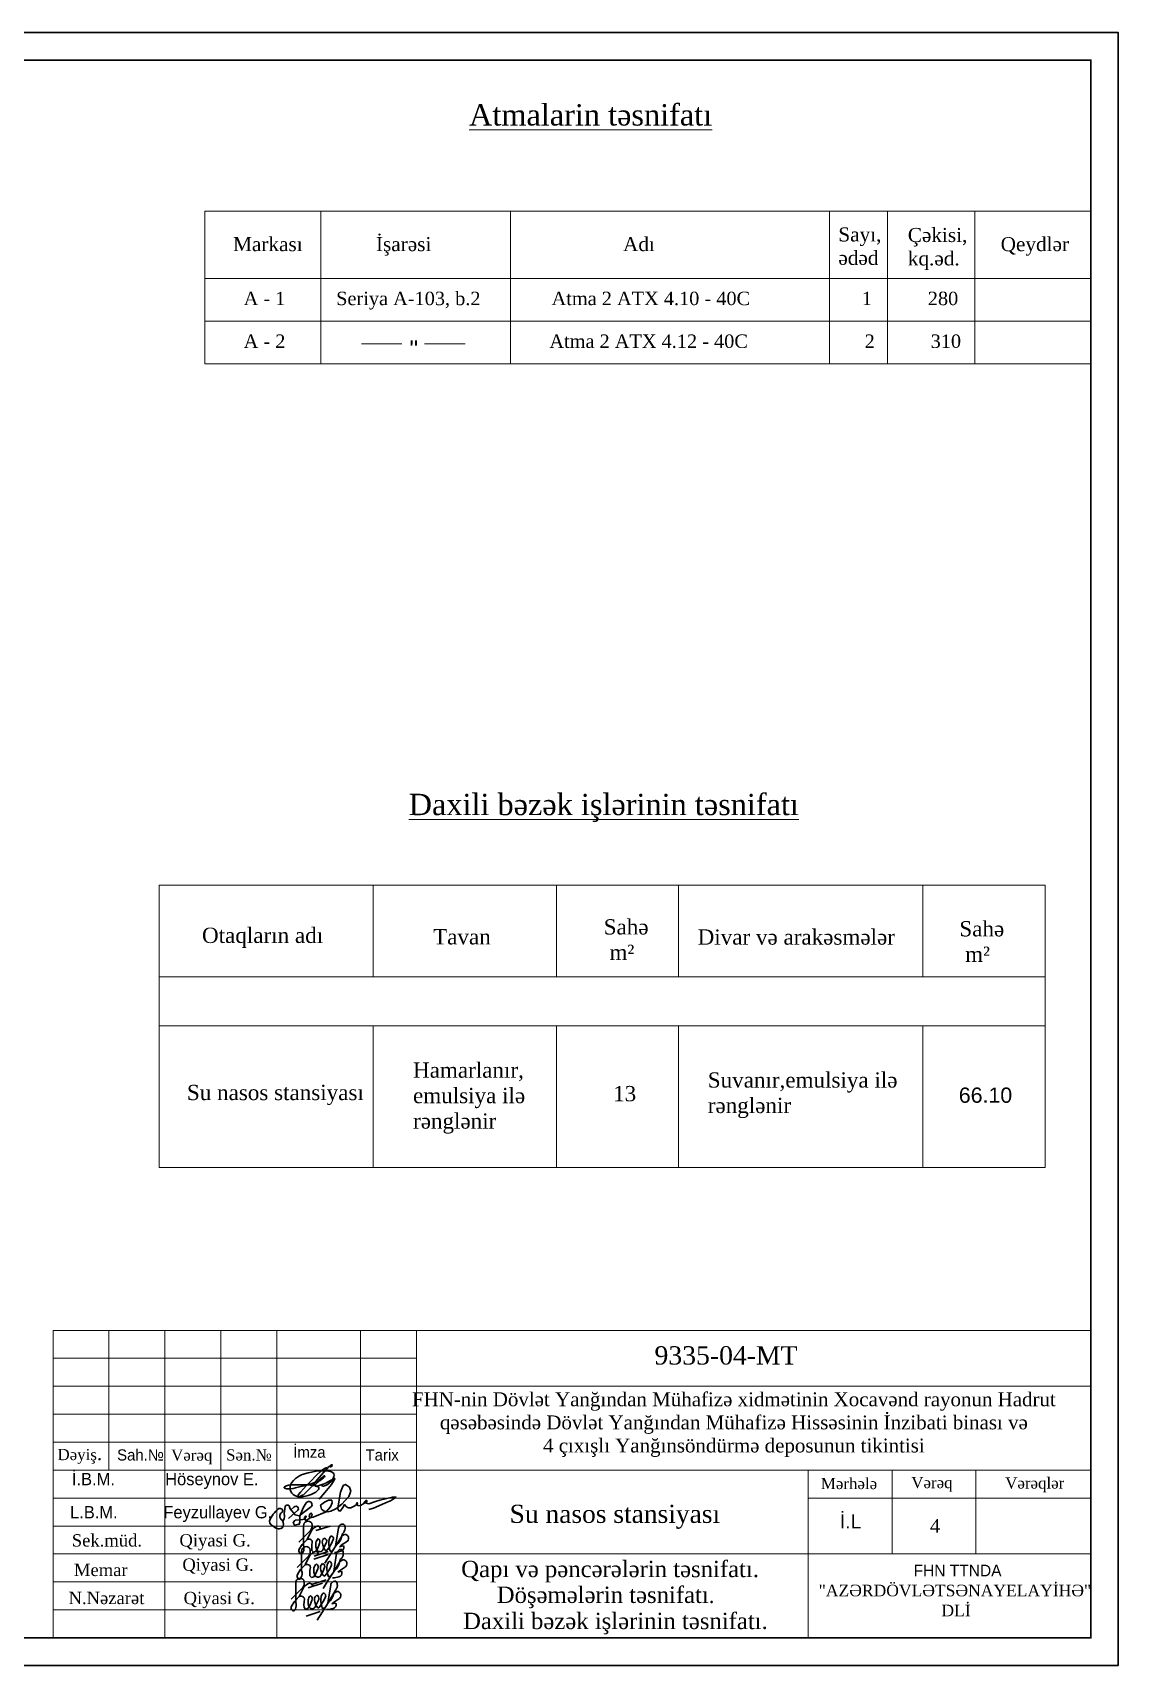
# Model space of a CAD drawing. Header units: millimetres. Extents: x 120281 to 1416367021, y -641565767 to 918373.
# Drawn here: x 606616 to 624384, y 713283 to 740013 of the extents above; entities that cross this region are included whole.
import ezdxf

# ---------------------------------------------------------------- set-up
doc = ezdxf.new("R2010")
doc.units = ezdxf.units.MM
for name, color, linetype, lineweight in [('0_Ном._пера__1', 7, 'Continuous', 35), ('аракясмя', 130, 'Continuous', 20), ('перегородка', 130, 'Continuous', 20), ('перегородка_Ном._пера__1', 7, 'Continuous', 15), ('размер2', 210, 'Continuous', 15), ('размер_Ном._пера__1', 7, 'Continuous', 15)]:
    doc.layers.add(name, color=color, linetype=linetype, lineweight=lineweight)
doc.styles.get("Standard").update_dxf_attribs({"font": 'arial.ttf'})
doc.styles.add('Times New  Roman', font='times.ttf')
doc.styles.add('СГЕНЕРИР_СТИЛЬ_2', font='AZLTM.TTF')

msp = doc.modelspace()

# ---------------------------------------------------------------- linework, layer by layer
at = {"layer": 'аракясмя', "color": 0, "lineweight": 20}
for p, q in [((609433.61548, 737089.38682), (609433.61548, 734589.38682)), ((609433.61548, 737089.38682), (623933.61548, 737089.38682)), ((611333.61548, 737089.38682), (611333.61548, 734589.38682)), ((614433.61548, 737089.38682), (614433.61548, 734589.38682)), ((619658.61548, 737089.38682), (619658.61548, 734589.38682)), ((620608.61548, 737089.38682), (620608.61548, 734589.38682)), ((622033.61548, 737089.38682), (622033.61548, 734589.38682)), ((623933.61548, 737089.38682), (623933.61548, 734589.38682)), ((609433.61548, 735989.38682), (623933.61548, 735989.38682)), ((609433.61548, 735289.38682), (623933.61548, 735289.38682)), ((611995.36193, 734917.80477), (612660.36193, 734917.80477)), ((613031.27237, 734917.80477), (613696.27237, 734917.80477)), ((609433.61548, 734589.38682), (623933.61548, 734589.38682)), ((609433.61548, 734589.38682), (623933.61548, 734589.38682)), ((608686.8161, 726054.67912), (608686.8161, 721432.01797)), ((608686.8161, 726054.67912), (623186.8161, 726054.67912)), ((612186.8161, 726054.67912), (612186.8161, 724555.1438)), ((615186.8161, 726054.67912), (615186.8161, 724555.1438)), ((617186.8161, 726054.67912), (617186.8161, 724555.1438)), ((621186.8161, 726054.67912), (621186.8161, 724555.1438)), ((623186.8161, 726054.67912), (623186.8161, 721432.01797)), ((608686.8161, 724555.1438), (623186.8161, 724555.1438)), ((608686.8161, 723755.1438), (623186.8161, 723755.1438)), ((612186.8161, 723755.1438), (612186.8161, 721432.01797)), ((615186.8161, 723755.1438), (615186.8161, 721432.01797)), ((617186.8161, 723755.1438), (617186.8161, 721432.01797)), ((621186.8161, 723755.1438), (621186.8161, 721432.01797)), ((608686.8161, 721432.01797), (623186.8161, 721432.01797))]:
    msp.add_line(p, q, dxfattribs=at)
at = {"layer": 'размер2', "color": 0, "lineweight": 30}
for p, q in [((611049.03958, 715565.9855), (611049.03958, 715402.02218)), ((611252.84049, 715488.05171), (611484.91164, 715563.72708)), ((610975.00687, 715300.17322), (611165.10946, 715490.27582)), ((611026.33697, 715263.284), (611107.05737, 715344.0044)), ((611049.03958, 715402.02218), (611049.03958, 715245.62641)), ((611049.03958, 715285.98661), (611107.05737, 715344.0044)), ((611107.05737, 715344.0044), (611167.59767, 715467.60751)), ((611192.82279, 715301.12168), (611185.25526, 715255.71646)), ((611318.94842, 715535.71535), (611326.51596, 715507.96771)), ((611392.10128, 715366.70701), (611366.87616, 715341.48188)), ((611394.62379, 715227.96882), (611424.89394, 715298.59917)), ((611508.13686, 715278.41907), (611535.88449, 715341.48188)), ((611568.67716, 715222.9238), (611674.87399, 715398.61404)), ((611621.64992, 715530.67032), (611574.34389, 715239.92399)), ((611616.60489, 715278.41907), (611651.92007, 715331.39183)), ((611651.92007, 715331.39183), (611687.23524, 715434.81485)), ((611767.95564, 715313.73425), (611667.05514, 715248.14892)), ((611674.87399, 715398.61404), (611704.89283, 715417.15726)), ((610944.63648, 714884.36441), (611134.73907, 715074.467)), ((610978.40923, 715185.08611), (611026.33697, 715263.284)), ((611018.66919, 715150.17669), (611018.66919, 714986.21337)), ((611076.68698, 714928.19559), (611137.22728, 715051.7987)), ((611185.25526, 715255.71646), (611182.73274, 715210.31123)), ((611182.73274, 715210.31123), (611185.25526, 715164.90601)), ((611185.25526, 715164.90601), (611210.48038, 715137.15837)), ((611210.48038, 715137.15837), (611248.31807, 715147.24842)), ((611218.04792, 715021.1228), (611450.11907, 715096.79817)), ((611222.4701, 715072.2429), (611454.54125, 715147.91827)), ((611248.31807, 715147.24842), (611281.11073, 715200.22118)), ((611250.84058, 715288.50912), (611250.84058, 715225.44631)), ((611250.84058, 715225.44631), (611266.16588, 715176.0795)), ((611281.11073, 715200.22118), (611311.38088, 715278.41907)), ((611288.57803, 715119.90654), (611296.14557, 715092.1589)), ((611359.30862, 715164.90601), (611394.62379, 715227.96882)), ((611364.35364, 715255.71646), (611380.25684, 715202.31355)), ((611380.25684, 715202.31355), (611404.71384, 715167.42852)), ((611399.66882, 714955.53747), (611485.43424, 715091.75315)), ((611432.46148, 715167.42852), (611467.77666, 715212.83375)), ((611467.77666, 715212.83375), (611508.13686, 715278.41907)), ((611485.43424, 715091.75315), (611568.67716, 715222.9238)), ((611522.96094, 715155.35881), (611568.67716, 715222.9238)), ((611591.27953, 715114.86151), (611543.9735, 714824.11518)), ((611583.81223, 715129.59083), (611553.54208, 715132.11335)), ((611568.67716, 715222.9238), (611616.60489, 715278.41907)), ((611659.48761, 715149.77093), (611583.81223, 715129.59083)), ((611667.05514, 715248.14892), (611639.30751, 715225.44631)), ((611639.30751, 715225.44631), (611702.37032, 715238.05887)), ((610948.03884, 714769.2773), (610995.96658, 714847.47519)), ((610995.96658, 714847.47519), (611076.68698, 714928.19559)), ((611018.66919, 714986.21337), (611018.66919, 714829.8176)), ((611018.66919, 714870.1778), (611076.68698, 714928.19559)), ((611154.88487, 714839.90765), (611152.36235, 714794.50242)), ((611152.36235, 714794.50242), (611154.88487, 714749.0972)), ((611162.4524, 714885.31287), (611154.88487, 714839.90765)), ((611217.94768, 714731.43961), (611250.74034, 714784.41237)), ((611220.47019, 714872.70031), (611220.47019, 714809.6375)), ((611220.47019, 714809.6375), (611235.79549, 714760.27069)), ((611250.74034, 714784.41237), (611281.01049, 714862.61026)), ((611328.93823, 714749.0972), (611364.2534, 714812.16001)), ((611333.98325, 714839.90765), (611349.88645, 714786.50474)), ((611361.73089, 714950.8982), (611336.50577, 714925.67307)), ((611349.88645, 714786.50474), (611374.34345, 714751.61971)), ((611364.2534, 714812.16001), (611394.52355, 714882.79036)), ((611402.09109, 714751.61971), (611437.40627, 714797.02494)), ((611437.40627, 714797.02494), (611477.76647, 714862.61026)), ((611455.06385, 714675.94434), (611538.30677, 714807.11499)), ((611477.76647, 714862.61026), (611505.5141, 714925.67307)), ((611492.59055, 714739.55), (611538.30677, 714807.11499)), ((611538.30677, 714807.11499), (611644.5036, 714982.80523)), ((611538.30677, 714807.11499), (611586.2345, 714862.61026)), ((611586.2345, 714862.61026), (611621.54968, 714915.58302)), ((611636.68475, 714832.34011), (611608.93712, 714809.6375)), ((611608.93712, 714809.6375), (611671.99993, 714822.25006)), ((611621.54968, 714915.58302), (611656.86485, 715019.00604)), ((611737.58525, 714897.92544), (611636.68475, 714832.34011)), ((611644.5036, 714982.80523), (611674.52244, 715001.34845)), ((610847.46429, 714365.37298), (611037.56688, 714555.47557)), ((610921.497, 714631.18525), (610921.497, 714467.22194)), ((610979.51479, 714409.20415), (611040.05509, 714532.80726)), ((611125.29791, 714553.25146), (611357.36906, 714628.92684)), ((611154.88487, 714749.0972), (611180.10999, 714721.34956)), ((611180.10999, 714721.34956), (611217.94768, 714731.43961)), ((611187.67753, 714605.31399), (611419.74868, 714680.98936)), ((611191.40584, 714600.9151), (611198.97337, 714573.16746)), ((611369.29843, 714539.72866), (611455.06385, 714675.94434)), ((611494.10734, 714595.87008), (611446.8013, 714305.12374)), ((611553.44184, 714713.78202), (611523.17169, 714716.30454)), ((611524.37749, 714396.59159), (611559.69266, 714500.0146)), ((611629.11722, 714733.96212), (611553.44184, 714713.78202)), ((610850.86665, 714250.28586), (610898.79439, 714328.48375)), ((610898.79439, 714328.48375), (610979.51479, 714409.20415)), ((610921.497, 714467.22194), (610921.497, 714310.82616)), ((610921.497, 714351.18636), (610979.51479, 714409.20415)), ((611057.71268, 714320.91621), (611055.19016, 714275.51099)), ((611055.19016, 714275.51099), (611057.71268, 714230.10576)), ((611065.28021, 714366.32144), (611057.71268, 714320.91621)), ((611057.71268, 714230.10576), (611082.9378, 714202.35813)), ((611120.77549, 714212.44818), (611153.56815, 714265.42094)), ((611123.298, 714353.70888), (611123.298, 714290.64606)), ((611123.298, 714290.64606), (611138.6233, 714241.27925)), ((611153.56815, 714265.42094), (611183.8383, 714343.61883)), ((611231.76604, 714230.10576), (611267.08121, 714293.16858)), ((611236.81106, 714320.91621), (611252.71426, 714267.5133)), ((611264.5587, 714431.90676), (611239.33357, 714406.68164)), ((611252.71426, 714267.5133), (611277.17126, 714232.62828)), ((611267.08121, 714293.16858), (611297.35136, 714363.79893)), ((611304.9189, 714232.62828), (611340.23407, 714278.0335)), ((611340.23407, 714278.0335), (611380.59427, 714343.61883)), ((611357.89166, 714156.9529), (611441.13457, 714288.12355)), ((611380.59427, 714343.61883), (611408.34191, 714406.68164)), ((611395.41836, 714220.55857), (611441.13457, 714288.12355)), ((611441.13457, 714288.12355), (611547.33141, 714463.81379)), ((611441.13457, 714288.12355), (611489.06231, 714343.61883)), ((611489.06231, 714343.61883), (611524.37749, 714396.59159)), ((611539.51256, 714313.34868), (611511.76492, 714290.64606)), ((611511.76492, 714290.64606), (611574.82774, 714303.25863)), ((611640.41306, 714378.934), (611539.51256, 714313.34868)), ((611547.33141, 714463.81379), (611577.35025, 714482.35701)), ((611082.9378, 714202.35813), (611120.77549, 714212.44818)), ((611090.50534, 714086.32255), (611322.57649, 714161.99793)), ((611272.12624, 714020.73723), (611357.89166, 714156.9529)), ((611456.26965, 714194.79059), (611425.9995, 714197.3131)), ((611531.94502, 714214.97069), (611456.26965, 714194.79059))]:
    msp.add_line(p, q, dxfattribs=at)
for points in [[(586583.65283, 740013.03096), (624383.61503, 740013.03096), (624383.61503, 713283.05769), (586583.65283, 713283.05769)], [(588383.65103, 739563.03141), (623933.61548, 739563.03141), (623933.61548, 713733.05724), (588383.65103, 713733.05724)]]:
    msp.add_lwpolyline(points, close=True, dxfattribs=at)
for points in [[(611350.80138, 716232.86691), (611361.89255, 716218.15979), (611378.18488, 716214.87282), (611423.61686, 716232.09633), (611464.844, 716257.5743), (611501.48329, 716291.93488), (611529.61995, 716330.59274), (611546.0845, 716374.01732), (611549.15607, 716395.18886), (611545.13216, 716416.74732), (611532.31515, 716435.27901), (611507.11352, 716451.5669), (611490.98385, 716458.34356), (611457.38169, 716463.34348), (611386.95557, 716467.94581), (611334.62897, 716466.37896), (611257.48997, 716459.52261), (611125.66115, 716435.95552), (611025.50905, 716404.89867), (610981.63444, 716384.09555), (610948.58584, 716364.28944), (610917.20871, 716343.06804), (610884.81741, 716312.01294), (610856.6878, 716275.39289), (610837.06828, 716239.9079), (610831.59075, 716219.73861), (610829.11299, 716197.57549), (610831.92355, 716155.16122), (610843.40147, 716127.71795), (610857.90945, 716100.35939), (610879.80049, 716081.47758), (610907.44916, 716063.92506), (610947.77541, 716046.47053), (610971.40017, 716040.54218), (611000.7477, 716041.46081), (611033.87764, 716043.12542), (611079.69885, 716050.12853), (611127.76875, 716062.98618), (611176.49886, 716081.93178), (611206.10533, 716095.84589), (611249.9123, 716120.58964), (611279.19054, 716144.73069), (611294.21433, 716164.28357), (611300.54586, 716174.68666), (611302.81654, 716181.30524), (611301.72975, 716186.93137), (611292.71921, 716198.84033), (611275.98369, 716210.25852), (611250.39657, 716219.69115), (611201.9366, 716228.84115), (611114.90112, 716236.35616), (611029.31261, 716239.18284), (610930.33819, 716238.92961), (610843.52803, 716236.98782), (610801.34357, 716232.80899), (610785.83303, 716229.38963), (610769.48093, 716223.64026), (610755.70702, 716216.78543), (610746.92886, 716210.88756), (610736.76499, 716204.05866), (610732.62877, 716199.82778), (610730.08006, 716195.40704), (610729.92776, 716192.92505), (610732.05944, 716189.70927), (610740.91312, 716184.19201), (610755.22026, 716178.43088), (610771.48314, 716174.83014), (610790.55366, 716173.8562), (610823.13045, 716173.8562), (610879.43657, 716180.80379), (610919.06983, 716187.94581), (610962.01201, 716198.94615), (611055.90644, 716220.9991), (611173.92899, 716254.54665), (611324.11916, 716308.50823), (611331.9317, 716314.93106), (611349.19867, 716329.12657), (611378.745, 716353.41718), (611389.91137, 716371.53468), (611395.95823, 716383.95467), (611396.12587, 716386.10549), (611393.56181, 716385.55635), (611373.10738, 716374.4663), (611352.83595, 716358.62194), (611322.33689, 716329.51777), (611281.43135, 716283.81086), (611232.35972, 716233.33505), (611231.91986, 716229.54858), (611233.94406, 716225.28092), (611242.41016, 716217.76416), (611261.92428, 716213.22781), (611303.6556, 716226.89087), (611402.05157, 716262.2598), (611479.7628, 716302.04489), (611522.06801, 716325.33633), (611556.84909, 716341.85393), (611561.29668, 716342.73142), (611563.37483, 716341.11885), (611563.65036, 716336.83551), (611555.7428, 716326.7636), (611506.06117, 716244.40223), (611451.05722, 716178.33943), (611397.87744, 716111.79586), (611304.45109, 716005.5937)], [(611032.93733, 716077.78061), (611013.15514, 716060.40424), (610989.53495, 716045.0315), (610968.52446, 716036.61614), (610961.91242, 716037.48448), (610956.42037, 716041.2642), (610955.29955, 716050.14029), (610960.72272, 716063.30473), (610969.35564, 716078.91284), (610999.85304, 716117.0146), (611050.09528, 716174.15516), (611100.14622, 716226.28142), (611154.97714, 716282.33742), (611264.83484, 716404.73297), (611319.33338, 716453.06124), (611353.66795, 716480.84047), (611393.8415, 716507.38143), (611421.20425, 716515.959), (611438.00949, 716514.49689), (611441.77487, 716505.72009), (611439.19463, 716492.47508)], [(611009.91551, 716028.17945), (611030.41559, 716059.21452), (611069.90818, 716098.98764), (611116.78298, 716139.57509), (611194.62244, 716223.68686), (611273.94456, 716321.03448), (611373.55637, 716438.61998), (611447.41881, 716523.70525), (611485.35528, 716552.12224), (611507.9281, 716563.73443), (611516.48425, 716565.45739), (611520.18532, 716563.67825), (611521.35635, 716559.23008), (611519.49067, 716552.39964), (611508.99829, 716539.44096), (611487.93635, 716520.63144)]]:
    msp.add_lwpolyline(points, dxfattribs=at)
for points in [[(610832.54917, 715843.15717), (610910.27502, 715745.30544), (610975.56777, 715730.24761), (611165.99723, 715873.69837, 1.2496403785), (611093.18385, 715941.94578, 0.0792582279), (610988.9611, 715722.71871), (610988.9611, 715629.02549), (610978.91606, 715593.89055), (610901.06707, 715580.50578), (610881.81417, 715619.82347), (610912.78631, 715659.97772), (611037.51205, 715670.85281), (611065.79645, 715678.11449), (611092.72506, 715720.12233), (611083.01123, 715726.34927), (611064.36787, 715697.26618), (611079.58911, 715659.73603), (611102.90534, 715659.73603), (611181.48764, 715716.18153), (611191.4661, 715756.06972), (611176.76098, 715776.53863), (611149.69741, 715757.09582), (611143.67447, 715722.47966), (611159.59167, 715700.4537), (611205.12084, 715711.46668), (611421.18425, 715796.90901), (611491.73462, 715876.64676), (611516.09128, 715945.47301), (611510.87667, 715986.77799), (611455.85077, 715986.77799), (611390.94005, 715956.1546), (611327.2662, 715903.48321), (611340.96656, 715842.39764), (611389.445, 715809.74846), (611448.35366, 715794.6826), (611495.54451, 715808.157), (611575.67787, 715843.69376), (611673.43046, 715922.85604), (611790.56499, 716049.17879), (611821.74468, 716133.39397), (611803.20538, 716199.08181), (611737.47522, 716245.40017), (611700.39662, 716225.18855), (611653.20577, 716120.76171), (611623.71147, 715926.22465), (611611.08999, 715842.9765), (611628.76764, 715810.84983), (611654.89116, 715810.84983), (611690.28428, 715866.43185), (611721.20354, 715914.98802), (611747.58757, 715882.43276), (611780.45264, 715860.53681), (611825.11546, 715860.53681), (611888.03762, 715892.79066), (611933.43008, 715925.4944), (611927.09626, 715947.64854), (611913.9008, 715929.71425), (611936.59698, 715902.28533), (611976.18346, 715895.95555), (612011.01953, 715917.05473), (612085.96992, 715961.36303), (612085.96992, 715980.87976), (612066.96838, 715980.87976), (612036.35488, 715949.23099), (612118.69475, 715926.54936), (612225.7146, 715964.78189), (612298.16876, 715987.92134), (612390.31654, 716010.67883), (612504.27784, 716038.82355), (612562.43164, 716038.82355), (612530.12692, 716016.50049), (612482.82055, 715983.81106), (612380.25438, 715939.23093), (612192.26837, 715854.95308), (612120.27968, 715835.48635)], [(610708.82165, 715642.22975, 0.2027102337), (610736.24656, 715732.33081, -0.0832167747), (610748.29459, 715883.74443, -0.5409747277), (610811.51678, 715894.61993), (610832.54917, 715843.15717)], [(610843.24732, 715829.68891), (610891.85321, 715872.03638, -1.0345011644), (610955.38591, 715821.02586), (610804.42787, 715685.35959)]]:
    msp.add_lwpolyline(points, format="xyb", dxfattribs=at)
msp.add_lwpolyline([(610663.75127, 715734.98249, -0.3006337272), (610699.88282, 715791.72412, 0.2802498133), (610698.20361, 715838.46763, 0.2687793642), (610642.51689, 715848.58599, 0.1221920669), (610491.98819, 715644.48986), (610495.22652, 715608.89052, 0.0999903221), (610613.59972, 715525.10834, 0.2003981025), (610700.0547, 715532.02827, 0.312913754), (610702.67917, 715652.78243, -0.2937938278)], format="xyb", close=True, dxfattribs=at)
for centre, radius, start, end in [((611122.15491, 715570.23013), 73.23843, 34.194780316, 183.322520404), ((611053.68941, 715568.32803), 136.03888, 324.987904268, 18.454224902), ((611278.48374, 715518.86947), 43.8312, 22.60247535, 119.130238232), ((611691.72042, 715524.64899), 70.32874, 79.204877164, 175.088496233), ((611648.78227, 715534.24978), 81.77203, 353.585205985, 46.671298362), ((611135.76838, 715292.13445), 59.28586, 48.354248896, 118.965367601), ((611329.91444, 715394.83993), 177.88158, 114.146978858, 155.853021138), ((611160.43122, 715306.99788), 32.92027, 349.717727088, 63.412375254), ((611364.68247, 715270.30328), 115.28846, 129.596168368, 170.91406904), ((611257.0751, 715307.72534), 61.70879, 331.646355483, 56.426131452), ((611453.68656, 715296.00883), 97.99921, 152.353537357, 204.277094013), ((611378.50149, 715318.21051), 50.3673, 337.084908029, 74.334999536), ((611679.97854, 715286.89452), 219.85391, 153.682806812, 198.19180209), ((611505.76647, 715374.87337), 24.74717, 35.972038509, 157.447635114), ((611498.01146, 715358.53459), 41.53506, 335.759871783, 48.017444304), ((611589.63415, 715536.37962), 140.85942, 313.85988333, 355.412611437), ((611732.85676, 715375.28392), 50.35234, 32.074619036, 123.735866803), ((611718.50401, 715362.44125), 69.41063, 315.434635632, 34.767179445), ((611026.96011, 715160.41741), 54.45854, 153.06487867, 228.706175428), ((611012.1282, 715133.06041), 25.08672, 212.718356067, 320.128975181), ((611091.78452, 715154.42132), 73.23843, 34.194780316, 183.322520404), ((610966.74603, 715164.96171), 80.4998, 323.411127117, 342.220388169), ((610912.77975, 715200.1526), 143.64752, 335.411259858, 18.455329051), ((611023.31902, 715152.51922), 136.03888, 324.987904268, 18.454224902), ((611299.54405, 714979.03112), 177.88158, 114.146978858, 155.853021138), ((611248.11334, 715103.06066), 43.8312, 22.60247535, 119.130238232), ((611312.22674, 715194.05526), 49.44422, 201.318764053, 266.093723159), ((611321.53543, 715186.18612), 43.35501, 252.998230414, 330.604588558), ((611418.58766, 715176.55313), 16.60546, 213.332324679, 326.667675321), ((611601.49379, 715217.0442), 130.38578, 179.467332581, 213.686515824), ((611495.57818, 715170.34992), 25.75321, 264.258427949, 347.796318818), ((611661.35003, 715108.84018), 70.32874, 79.204877164, 175.088496233), ((611559.26376, 715120.57081), 140.85942, 313.85988333, 355.412611437), ((611644.38696, 715213.52495), 65.51797, 283.325394517, 8.844728131), ((611618.41188, 715118.44097), 81.77203, 353.585205985, 46.671298362), ((611683.91639, 715220.62943), 25.38372, 6.717842674, 43.364629536), ((610996.58972, 714744.6086), 54.45854, 153.06487867, 228.706175428), ((610882.40935, 714784.34379), 143.64752, 335.411259858, 18.455329051), ((611105.39799, 714876.32564), 59.28586, 48.354248896, 118.965367601), ((611130.06082, 714891.18907), 32.92027, 349.717727088, 63.412375254), ((611334.31208, 714854.49446), 115.28846, 129.596168368, 170.91406904), ((611281.85634, 714778.24645), 49.44422, 201.318764053, 266.093723159), ((611226.70471, 714891.91653), 61.70879, 331.646355483, 56.426131452), ((611423.31617, 714880.20002), 97.99921, 152.353537357, 204.277094013), ((611348.1311, 714902.4017), 50.3673, 337.084908029, 74.334999536), ((611649.60815, 714871.08571), 219.85391, 153.682806812, 198.19180209), ((611571.1234, 714801.23539), 130.38578, 179.467332581, 213.686515824), ((611475.39608, 714959.06456), 24.74717, 35.972038509, 157.447635114), ((611467.64107, 714942.72578), 41.53506, 335.759871783, 48.017444304), ((611614.01657, 714797.71614), 65.51797, 283.325394517, 8.844728131), ((611653.546, 714804.82062), 25.38372, 6.717842674, 43.364629536), ((611702.48637, 714959.47511), 50.35234, 32.074619036, 123.735866803), ((611688.13362, 714946.63244), 69.41063, 315.434635632, 34.767179445), ((610994.61233, 714635.42989), 73.23843, 34.194780316, 183.322520404), ((610981.75781, 714717.2516), 25.08672, 212.718356067, 320.128975181), ((610936.37563, 714749.15289), 80.4998, 323.411127117, 342.220388169), ((610926.14683, 714633.52779), 136.03888, 324.987904268, 18.454224902), ((611202.37186, 714460.03968), 177.88158, 114.146978858, 155.853021138), ((611150.94115, 714584.06923), 43.8312, 22.60247535, 119.130238232), ((611291.16504, 714770.37731), 43.35501, 252.998230414, 330.604588558), ((611388.21727, 714760.74431), 16.60546, 213.332324679, 326.667675321), ((611465.20778, 714754.54111), 25.75321, 264.258427949, 347.796318818), ((611564.17784, 714589.84874), 70.32874, 79.204877164, 175.088496233), ((611462.09157, 714601.57938), 140.85942, 313.85988333, 355.412611437), ((611521.23969, 714599.44953), 81.77203, 353.585205985, 46.671298362), ((610899.41753, 714225.61716), 54.45854, 153.06487867, 228.706175428), ((610785.23716, 714265.35236), 143.64752, 335.411259858, 18.455329051), ((611008.2258, 714357.3342), 59.28586, 48.354248896, 118.965367601), ((611032.88863, 714372.19763), 32.92027, 349.717727088, 63.412375254), ((611237.13989, 714335.50303), 115.28846, 129.596168368, 170.91406904), ((611184.68415, 714259.25501), 49.44422, 201.318764053, 266.093723159), ((611129.53252, 714372.9251), 61.70879, 331.646355483, 56.426131452), ((611193.99285, 714251.38588), 43.35501, 252.998230414, 330.604588558), ((611326.14398, 714361.20858), 97.99921, 152.353537357, 204.277094013), ((611250.95891, 714383.41027), 50.3673, 337.084908029, 74.334999536), ((611291.04508, 714241.75288), 16.60546, 213.332324679, 326.667675321), ((611552.43596, 714352.09428), 219.85391, 153.682806812, 198.19180209), ((611473.95121, 714282.24396), 130.38578, 179.467332581, 213.686515824), ((611378.22389, 714440.07313), 24.74717, 35.972038509, 157.447635114), ((611368.03559, 714235.54967), 25.75321, 264.258427949, 347.796318818), ((611370.46888, 714423.73435), 41.53506, 335.759871783, 48.017444304), ((611516.84437, 714278.72471), 65.51797, 283.325394517, 8.844728131), ((611556.37381, 714285.82918), 25.38372, 6.717842674, 43.364629536), ((611605.31418, 714440.48368), 50.35234, 32.074619036, 123.735866803), ((611590.96143, 714427.64101), 69.41063, 315.434635632, 34.767179445), ((610884.58562, 714198.26016), 25.08672, 212.718356067, 320.128975181), ((610839.20344, 714230.16146), 80.4998, 323.411127117, 342.220388169)]:
    msp.add_arc(centre, radius, start, end, dxfattribs=at)
at = {"layer": 'размер_Ном._пера__1', "color": 0, "linetype": 'Continuous'}
for p, q in [((606949.34505, 718767.68142), (623933.61548, 718767.68142)), ((606949.34505, 713733.0567), (606949.34505, 718767.68142)), ((607864.73136, 716479.21564), (607864.73136, 718767.68142)), ((608780.11767, 713733.0567), (608780.11767, 718767.68142)), ((609695.50399, 716479.21564), (609695.50399, 718767.68142)), ((610610.8903, 713733.0567), (610610.8903, 718767.68142)), ((611983.96977, 713733.0567), (611983.96977, 718767.68142)), ((612899.35608, 718767.68142), (612899.35608, 713733.0567)), ((606949.34505, 718309.98827), (612899.35608, 718309.98827)), ((606949.34505, 717852.29511), (623933.61548, 717852.29511)), ((606949.34505, 717394.60196), (612899.35608, 717394.60196)), ((606949.34505, 716936.9088), (612899.35608, 716936.9088)), ((606949.34505, 716479.21564), (623933.61548, 716479.21564)), ((619307.06027, 716479.21564), (619307.06027, 713733.0567)), ((620680.13974, 716479.21564), (620680.13974, 715106.13617)), ((622053.21921, 716479.21564), (622053.21921, 715106.13617)), ((606949.34505, 716021.52249), (612899.35608, 716021.52249)), ((619307.06027, 716021.52249), (623933.61548, 716021.52249)), ((606949.34505, 715563.82933), (612899.35608, 715563.82933)), ((606949.34505, 715106.13617), (623933.61548, 715106.13617)), ((606949.34505, 714648.44302), (612899.35608, 714648.44302)), ((606949.34505, 714190.74986), (612899.35608, 714190.74986))]:
    msp.add_line(p, q, dxfattribs=at)

# ---------------------------------------------------------------- texts
at = {"layer": '0_Ном._пера__1', "color": 0, "linetype": 'Continuous', "attachment_point": 1, "style": 'Times New  Roman'}
for s, insert, char_height in [('9335-04-MT', (616792.99841, 718508.01253), 300), ('Vərəq', (620995.31112, 716366.79935), 183.077263), ('Vərəqlər', (622532.25319, 716359.83818), 183.077263), ('Mərhələ', (619514.93046, 716351.26288), 183.077263), ('{\\fTimes New Roman|b0|i0|c238|p18;4}', (621299.54855, 715678.68713), 225)]:
    msp.add_mtext(s, dxfattribs=dict(at, insert=insert, char_height=char_height))
at = {"layer": '0_Ном._пера__1', "color": 0, "linetype": 'Continuous', "insert": (619824.71977, 715752.82527), "char_height": 228.8465782, "width": 297.7662654, "attachment_point": 1, "style": 'СГЕНЕРИР_СТИЛЬ_2'}
msp.add_mtext('{\\fArial|b0|i0|c0|p34;İ.L}', dxfattribs=at)
at = {"layer": '0_Ном._пера__1', "color": 0, "linetype": 'Continuous', "insert": (619479.66453, 714930.18236), "char_height": 190, "width": 5066.5513294, "attachment_point": 1, "line_spacing_factor": 1.032836, "style": 'Times New  Roman'}
msp.add_mtext('{\\fAzL Times|b0|i0|c204|p18;                      FHN TTNDA}\\P"AZƏRDÖVLƏT{\\fTimes New Roman|b0|i0|c238|p18;S}Ə{\\fTimes New Roman|b0|i0|c238|p18;NAYE}LAYİHƏ"\\P                            DLİ', dxfattribs=at)
at = {"layer": 'аракясмя', "color": 0, "lineweight": 20}
msp.add_text('"', height=285, dxfattribs=at).set_placement((612783.14104, 734691.93337))
at = {"layer": 'перегородка', "color": 0}
msp.add_text('66.10', height=250, dxfattribs=at).set_placement((621772.9857, 722493.07633))
at = {"layer": 'перегородка', "color": 0, "attachment_point": 1}
for s, insert, char_height in [('{\\fTimes New Roman|b0|i0|c238|p18;Markası}', (609895.81199, 736665.87684), 230), ('{\\fTimes New Roman|b0|i0|c238|p18;İşarəsi}', (612234.49358, 736665.87684), 230), ('{\\fTimes New Roman|b0|i0|c238|p18;Adı}', (616277.86895, 736665.87684), 230), ('{\\fTimes New Roman|b0|i0|c238|p18;Sayı,\\Pədəd}', (619801.61729, 736824.37289), 230), ('{\\fTimes New Roman|b0|i0|c238|p18;Çəkisi,\\Pkq.əd.}', (620938.20846, 736815.44701), 230), ('{\\fTimes New Roman|b0|i0|c238|p18;Qeydlər}', (622457.78374, 736665.7953), 230), ('{\\fTimes New Roman|b0|i0|c238|p18;Sahə\\P m²}', (615961.72041, 725498.27437), 250), ('{\\fTimes New Roman|b0|i0|c238|p18;Sahə\\P m²}', (621782.17615, 725467.26515), 250), ('{\\fTimes New Roman|b0|i0|c238|p18;Otaqların adı}', (609387.89388, 725359.83992), 250), ('{\\fTimes New Roman|b0|i0|c238|p18;Tavan}', (613169.5146, 725335.95804), 250), ('{\\fTimes New Roman|b0|i0|c238|p18;Divar və arakəsmələr}', (617498.92489, 725332.06538), 250), ('{\\fTimes New Roman|b0|i0|c238|p18;Hamarlanır,\\Pemulsiya ilə \\Prənglənir}', (612841.24386, 723153.50855), 250), ('{\\fTimes New Roman|b0|i0|c0|p18;Su \\fTimes New Roman|b0|i0|c238|p18;nasos stansiyası}', (609140.95623, 722786.92207), 250), ('{\\fTimes New Roman|b0|i0|c238|p18;Suvanır,emulsiya ilə \\Prənglənir}', (617664.97244, 722991.66264), 250), ('{\\fTimes New Roman|b0|i0|c238|p18;13}', (616115.79524, 722768.24792), 250), ('{\\fTimes New Roman|b0|i0|c238|p18;Su nasos stansiyası}', (614421.58221, 715912.53691), 297.5005516), ('{\\fTimes New Roman|b0|i0|c238|p18;\\H0.99167x;Qapı və pəncərələrin təsnifatı\\H1.0084x;.}', (613629.82254, 714996.98461), 270), ('{\\fTimes New Roman|b0|i0|c238|p18;\\H1.1019x;Döşəmələrin təsnifatı\\H0.90756x;.}', (614210.89737, 714572.19951), 243), ('{\\fTimes New Roman|b0|i0|c238|p18;Daxili bəzək işlərinin təsnifatı.}', (613660.10533, 714144.24471), 267.7509)]:
    msp.add_mtext(s, dxfattribs=dict(at, insert=insert, char_height=char_height))
at = {"layer": 'перегородка', "color": 0, "char_height": 220, "width": 14394.7477538, "attachment_point": 1, "style": 'Times New  Roman'}
for s, insert in [('\\pxql;{\\fTimes New Roman|b0|i0|c238|p18;A - 1          Seriya A-103, b.2              Atma 2 ATX} {\\fTimes New Roman|b0|i0|c238|p18;4.10 - 40C                      1      }     {\\fTimes New Roman|b0|i0|c238|p18;280                 }', (610069.65786, 735771.77698)), ('\\pxql;{\\fTimes New Roman|b0|i0|c238|p18;A - 2                                                    Atma }2{\\fTimes New Roman|b0|i0|c238|p18; AT}X {\\fTimes New Roman|b0|i0|c238|p18;4.1}2{\\fTimes New Roman|b0|i0|c238|p18; - }40{\\fTimes New Roman|b0|i0|c238|p18;C                   }    {\\fTimes New Roman|b0|i0|c238|p18;2        }   31{\\fTimes New Roman|b0|i0|c238|p18;0                 }', (610069.65786, 735071.77698))]:
    msp.add_mtext(s, dxfattribs=dict(at, insert=insert))
at = {"layer": 'перегородка', "color": 0, "insert": (612646.57473, 717752.179), "char_height": 226.9177191, "width": 10890.218427, "attachment_point": 1}
msp.add_mtext('\\pxqc;{\\fTimes New Roman|b0|i0|c0|p18;FHN\\fTimes New Roman|b0|i0|c238|p18;-nin Dövlət Yanğından Mühafizə xidmətinin \\fTimes New Roman|b0|i0|c0|p18;Xo\\fTimes New Roman|b0|i0|c238|p18;cavənd rayonun Hadrut qəsəbəsində Dövlət Yanğından Mühafizə Hissəsinin İnzibati binası və \\P4 çıxışlı \\fTimes New Roman|b0|i0|c0|p18;Y\\fTimes New Roman|b0|i0|c238|p18;anğın\\fTimes New Roman|b0|i0|c0|p18;s\\fTimes New Roman|b0|i0|c238|p18;öndürmə deposunun tikintisi}', dxfattribs=at)
at = {"layer": 'перегородка_Ном._пера__1', "color": 0, "linetype": 'Continuous'}
for s, insert, char_height, attachment_point, style in [('{\\fTimes New Roman|b0|i0|c238|p18;\\LAtmalarin təsnifatı}', (613758.20985, 738487.06923), 350, 7, 'Times New  Roman'), ('{\\fTimes New Roman|b0|i0|c238|p18;\\LDaxili bəzək işlərinin təsnifatı}', (612770.13952, 727088.45019), 350, 7, 'Times New  Roman'), ('{İmza}', (610880.6359, 716864.92588), 183.077263, 1, 'СГЕНЕРИР_СТИЛЬ_2'), ('{\\fTimes New Roman|b0|i0|c204|p18;Dəyi\\fTimes New Roman|b0|i0|c0|p18;ş\\fTimes New Roman|b0|i0|c204|p18;\\H1.25x;.}', (607022.40538, 716871.29049), 183.07726254, 1, 'СГЕНЕРИР_СТИЛЬ_2'), ('{Sah.№}', (607997.96668, 716819.61373), 183.077263, 1, 'СГЕНЕРИР_СТИЛЬ_2'), ('Vərəq', (608881.72694, 716816.73503), 183.077263, 1, 'Times New  Roman'), ('{\\fTimes New Roman|b0|i0|c204|p18;Sən.№}', (609781.24307, 716819.71003), 183.0772625, 1, 'СГЕНЕРИР_СТИЛЬ_2'), ('{Tarix}', (612063.69361, 716819.61373), 183.077263, 1, 'СГЕНЕРИР_СТИЛЬ_2'), ('{\\fArial|b0|i0|c0|p34;  İ}.B.M.           Höseynov E.', (607099.55537, 716433.55102), 201.3849888, 1, 'СГЕНЕРИР_СТИЛЬ_2'), ('  L.B.M.          Feyzullayev G.', (607079.52235, 715891.20715), 201.3849888, 1, 'СГЕНЕРИР_СТИЛЬ_2')]:
    msp.add_mtext(s, dxfattribs=dict(at, insert=insert, char_height=char_height, attachment_point=attachment_point, style=style))
at = {"layer": 'перегородка_Ном._пера__1', "color": 0, "linetype": 'Continuous', "char_height": 201.3849888, "attachment_point": 1, "style": 'СГЕНЕРИР_СТИЛЬ_2'}
for s, width, heights, insert in [('{\\fTimes New Roman|b0|i0|c238|p18;Sek.müd.}', 1828.3507812, [396.27421], (607257.06968, 715429.92201)), ('{\\fTimes New Roman|b0|i0|c238|p18;Qiyasi G.}', 5536.6243382, [0], (609018.62743, 715431.44228)), ('{\\fTimes New Roman|b0|i0|c238|p18;Qiyasi G.}', 5536.6243382, [0], (609066.72832, 715032.91023)), ('{\\fTimes New Roman|b0|i0|c238|p18;  }{\\fTimes New Roman|b0|i0|c238|p18;Memar}', 1828.3507812, [396.27421], (607140.23421, 714946.62441)), ('{\\fTimes New Roman|b0|i0|c238|p18;N.Nəzarət}', 1828.3507812, [396.27421], (607203.2987, 714486.83828)), ('{\\fTimes New Roman|b0|i0|c238|p18;Qiyasi G.}', 5536.6243382, [0], (609086.60963, 714486.45971))]:
    msp.add_mtext_dynamic_manual_height_columns(s, width=width, gutter_width=1, heights=heights, dxfattribs=dict(at, insert=insert))

doc.saveas('drawing.dxf')
